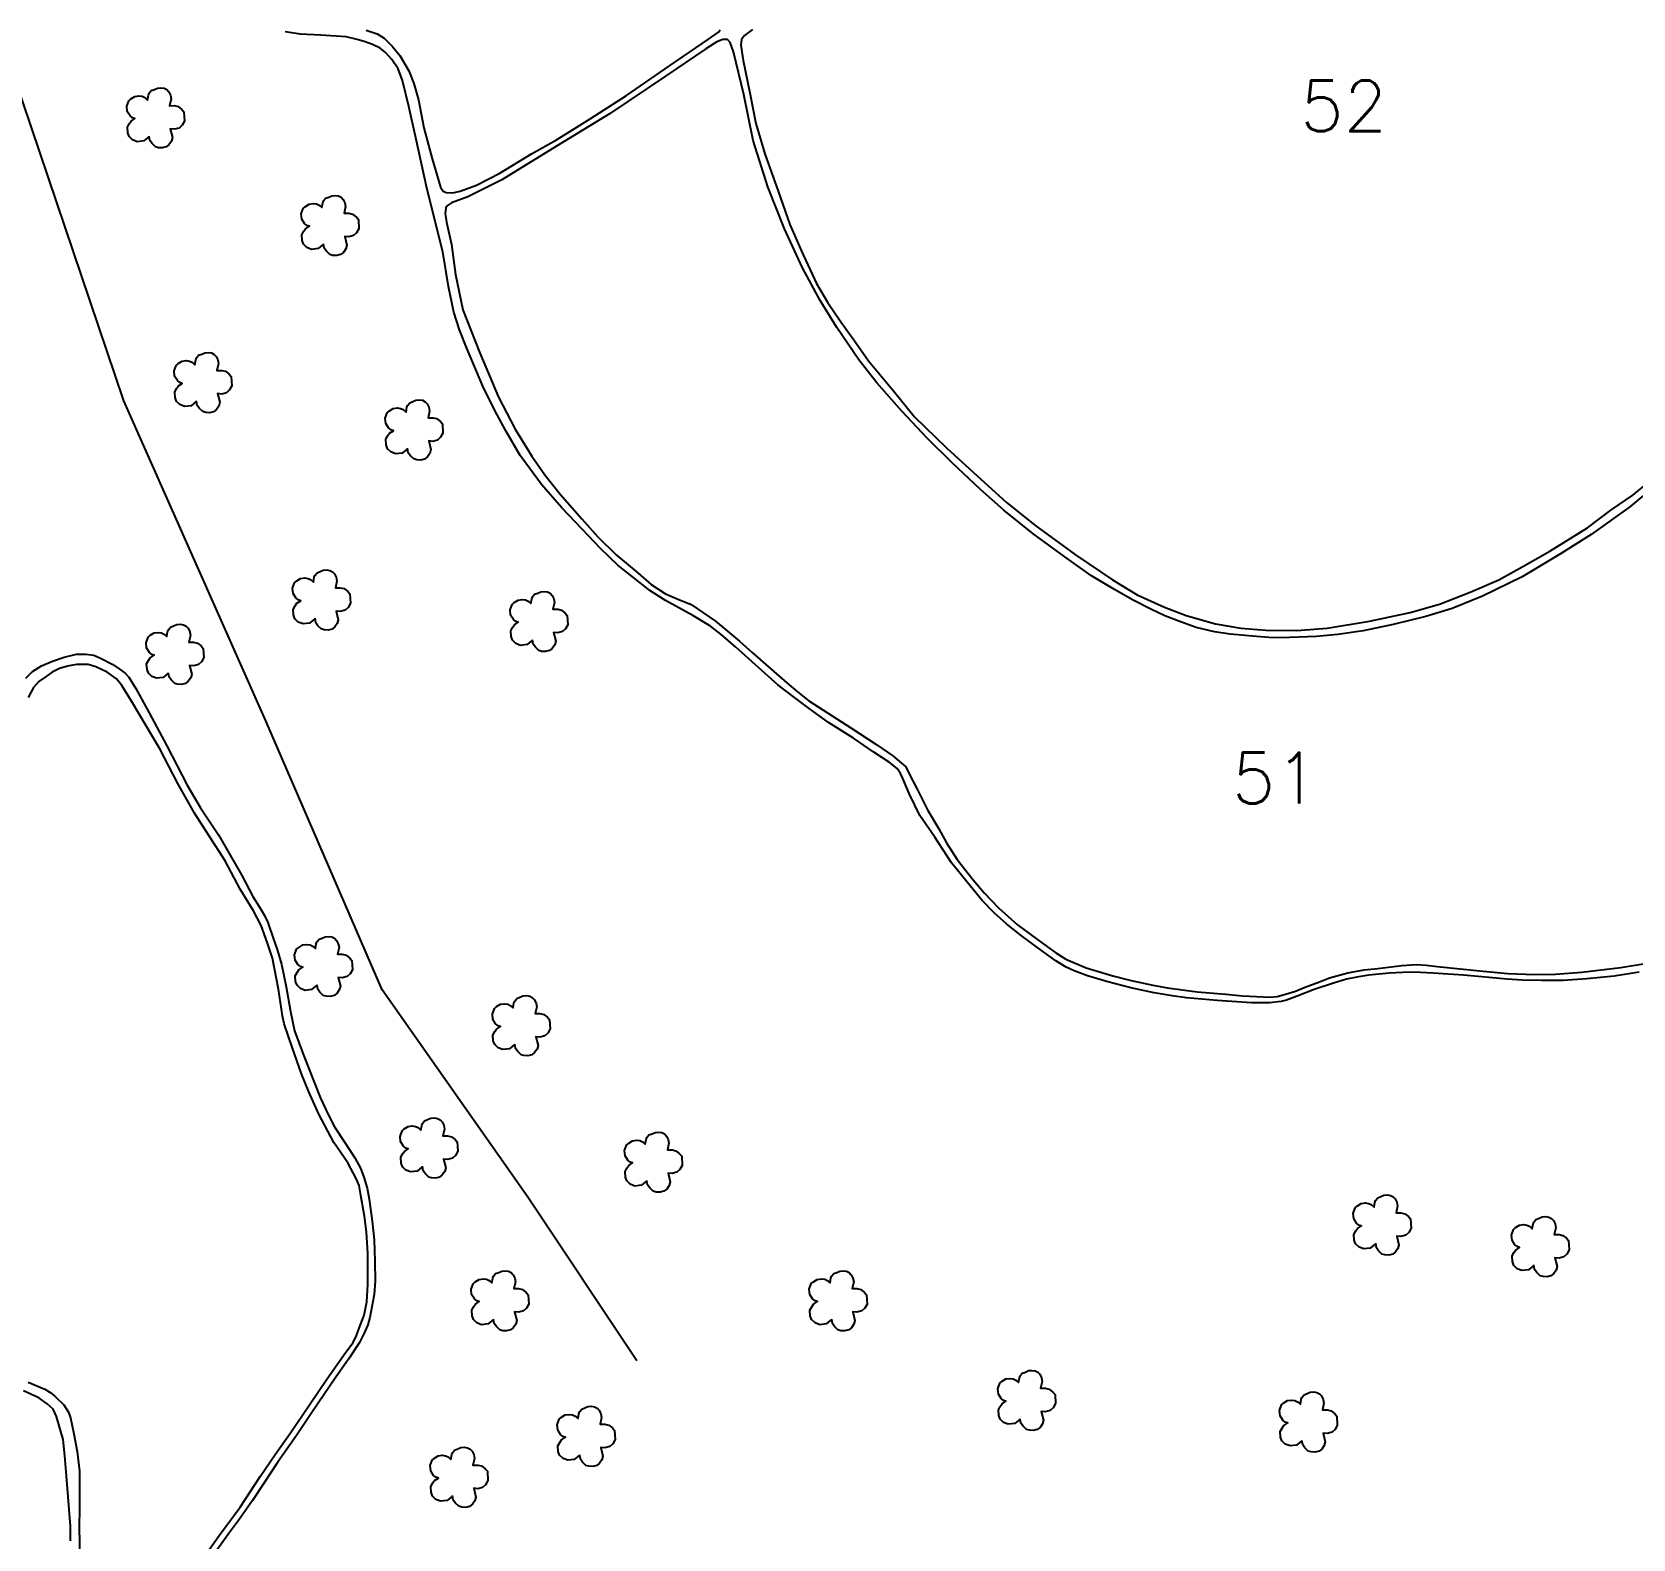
# Model space of a CAD drawing. Header units: inches. Extents: x 720421 to 723571, y 7810121 to 7814576.
# Drawn here: x 721906 to 722522, y 7811345 to 7811924 of the extents above; entities that cross this region are included whole.
import ezdxf

# ---------------------------------------------------------------- set-up
doc = ezdxf.new("R2010")
doc.units = ezdxf.units.IN
doc.header["$MEASUREMENT"] = 0
doc.linetypes.add('CONTINUO', pattern=[0])
for name, color, linetype in [('0114000610', 1, 'Continuous'), ('0114000610045', 5, 'Continuous'), ('0114000610050', 5, 'Continuous'), ('0114000610051', 5, 'Continuous'), ('0114000610052', 5, 'Continuous'), ('CORREGO', 5, 'Continuous'), ('MATO', 3, 'Continuous'), ('TEXTO_NUN_TAL', 7, 'Continuous')]:
    doc.layers.add(name, color=color, linetype=linetype)
doc.styles.add('Simplex', font='simplex.shx')

msp = doc.modelspace()

# ---------------------------------------------------------------- linework, layer by layer
at = {"layer": '0114000610'}
for points in [[(722524.27, 7811562.7), (722514.65, 7811561.1), (722504.13, 7811560.18), (722495.09, 7811559.49), (722486.66, 7811559.53), (722479.38, 7811559.63), (722473.46, 7811560.01), (722456.73, 7811561.51), (722445.04, 7811562.29), (722437.67, 7811562.7), (722433.36, 7811562.6), (722428.04, 7811562.33), (722420.24, 7811561.5), (722415.66, 7811560.79), (722411.63, 7811560.04), (722406.75, 7811558.5), (722399.27, 7811556.01), (722392.7, 7811553.48), (722388.6, 7811551.94), (722386.55, 7811551.36), (722382.08, 7811550.89), (722375.18, 7811550.96), (722361.91, 7811551.78), (722350.16, 7811552.84), (722344.69, 7811553.56), (722337.69, 7811554.72), (722328.68, 7811556.7), (722319.92, 7811559), (722312.03, 7811561.32), (722306.94, 7811563.16), (722303.8, 7811564.59), (722299.91, 7811567.01), (722292.97, 7811572.04), (722286.52, 7811576.79), (722281.01, 7811581.1), (722276.16, 7811585.47), (722271.59, 7811590.32), (722265.74, 7811597.33), (722259.72, 7811604.75), (722253.3, 7811614.68), (722247.52, 7811622.94), (722243.43, 7811631.49), (722241.05, 7811637.24), (722240.19, 7811639.11), (722238.87, 7811641.05), (722235.76, 7811643.45), (722229.94, 7811647.32), (722222.03, 7811652.68), (722212.44, 7811658.8), (722205.07, 7811664.12), (722199.35, 7811668.34), (722193.01, 7811673.25), (722184.4, 7811680.91), (722176.7, 7811687.83), (722171.05, 7811692.66), (722167, 7811695.79), (722160.28, 7811699.85), (722149.76, 7811705.68), (722143.73, 7811709.52), (722136.96, 7811714.86), (722131.6, 7811719.13), (722124.73, 7811725.73), (722117.71, 7811733.09), (722109.91, 7811741.27), (722102.08, 7811750.25), (722097.41, 7811756.6), (722093.9, 7811761.46), (722088.35, 7811770.93), (722084.09, 7811778.7), (722079.46, 7811788.12), (722073.19, 7811802.96), (722070.58, 7811809.85), (722068.3, 7811816.58), (722066.29, 7811826.48), (722064.17, 7811839.79), (722058.14, 7811863.79), (722053.77, 7811883.61), (722050.98, 7811895.76), (722048.64, 7811905.77), (722046.97, 7811910.19), (722044.49, 7811913.82), (722042.05, 7811916.47), (722040.01, 7811918.13), (722037.03, 7811919.62), (722034.25, 7811920.6), (722031.12, 7811921.52), (722026.88, 7811922.57), (722017.15, 7811923.19), (722009.3, 7811923.55), (722003.45, 7811924.37)], [(721903.69, 7811675.83), (721906.33, 7811678.42), (721909.72, 7811680.53), (721913.91, 7811682.37), (721918.43, 7811683.84), (721923.18, 7811685.04), (721926.77, 7811685.04), (721929.84, 7811684.64), (721932.47, 7811683.44), (721937.16, 7811681), (721939.67, 7811679.4), (721941.86, 7811677.69), (721943.3, 7811676.13), (721946.05, 7811671.82), (721951.13, 7811662.47), (721957.95, 7811649.7), (721961.9, 7811642.04), (721965.81, 7811634.61), (721970.85, 7811625.94), (721977.84, 7811615.56), (721982.26, 7811607.74), (721986.62, 7811600.19), (721991.09, 7811591.85), (721993.48, 7811588.02), (721995.4, 7811584.71), (721996.79, 7811581.84), (721998.83, 7811575.8), (722000.43, 7811571.41), (722002.11, 7811565.71), (722003.82, 7811557.08), (722005.54, 7811547.53), (722007.09, 7811540.16), (722010.45, 7811531.12), (722014.32, 7811520.96), (722017.03, 7811514.28), (722020.11, 7811507.66), (722022.42, 7811503.22), (722026.37, 7811497.2), (722030.25, 7811491.32), (722032.48, 7811487.29), (722033.76, 7811483.87), (722034.95, 7811479.6), (722035.79, 7811475.31), (722036.99, 7811466.9), (722037.67, 7811459.71), (722037.9, 7811451.52), (722038.02, 7811443.78), (722037.66, 7811438.64), (722036.78, 7811433.91), (722036.07, 7811429.88), (722035.23, 7811427.05), (722033.87, 7811423.78), (722032, 7811420.27), (722027.88, 7811413.79), (722022.93, 7811406.93), (722018.3, 7811400.13), (722013.67, 7811393.36), (722007.88, 7811384.49), (722000.49, 7811374.02), (721995.15, 7811365.89), (721990.91, 7811359.49), (721985.57, 7811351.76), (721982.05, 7811347.08), (721976.91, 7811339.9)], [(721920.85, 7811343.9), (721920.89, 7811349.58), (721920.01, 7811360.84), (721919.22, 7811370.52), (721918.7, 7811376.68), (721918.02, 7811382.93), (721915.52, 7811391.76), (721914.28, 7811394.55), (721911.93, 7811396.58), (721908.71, 7811398.93), (721902.78, 7811401.59)]]:
    msp.add_lwpolyline(points, dxfattribs=at)
at = {"layer": '0114000610045'}
for points in [[(721973.46, 7811339.46), (721978.12, 7811346.03), (721986.16, 7811356.92), (721993.82, 7811368.68), (721999.64, 7811377.12), (722005.53, 7811385.51), (722012.76, 7811396.3), (722019.52, 7811406.14), (722026.75, 7811416.5), (722029.56, 7811420.28), (722030.92, 7811422.86), (722031.98, 7811425.7), (722033.89, 7811430.79), (722034.87, 7811435.86), (722035.26, 7811442.59), (722035.22, 7811454.46), (722034.79, 7811462.79), (722033.93, 7811468.79), (722032.61, 7811476.84), (722031.93, 7811480.68), (722030.91, 7811483.06), (722027.59, 7811489.35), (722022.15, 7811497.18), (722016.36, 7811508.1), (722012.56, 7811516.67), (722009.71, 7811523.54), (722006.23, 7811533.44), (722003.14, 7811542.84), (722002.39, 7811545.92), (722000.95, 7811556.21), (721998.64, 7811568.07), (721996.72, 7811573.86), (721994.26, 7811580.7), (721991.29, 7811586.27), (721986.2, 7811594.67), (721980.41, 7811605.55), (721974.15, 7811615.25), (721968.63, 7811623.82), (721962.18, 7811635.32), (721955.21, 7811648.59), (721944.34, 7811666.93), (721940.66, 7811672.96), (721938.59, 7811675.54), (721934.98, 7811678.09), (721930.64, 7811680.12), (721927.67, 7811681.02), (721923.18, 7811681.06), (721919.7, 7811680.36), (721916.67, 7811679.46), (721913.81, 7811678.09), (721911.12, 7811676.18), (721908.65, 7811674.5), (721906.7, 7811672.15), (721904.59, 7811668.36)], [(721904.61, 7811404.97), (721910.98, 7811402.32), (721913.32, 7811400.88), (721915.18, 7811399.36), (721918.33, 7811396.29), (721920.13, 7811393.41), (721920.87, 7811391.23), (721922.15, 7811385.04), (721923.48, 7811378.33), (721924.37, 7811370.75), (721924.33, 7811365.02), (721924.37, 7811356.54), (721924.22, 7811349.09), (721924.45, 7811337.64)]]:
    msp.add_lwpolyline(points, dxfattribs=at)
at = {"layer": '0114000610050'}
msp.add_lwpolyline([(722034.67, 7811925.01), (722038.85, 7811923.72), (722041.59, 7811922), (722044.59, 7811918.93), (722047.59, 7811915.29), (722051.05, 7811909.39), (722052.91, 7811904.61), (722054.7, 7811898.23), (722056.82, 7811887.52), (722059.98, 7811875.63), (722063.17, 7811864.66), (722064.23, 7811863.18), (722065.41, 7811862.68), (722067.99, 7811862.46), (722070.83, 7811863.18), (722077.06, 7811865.41), (722086.05, 7811870), (722098.26, 7811877.49), (722107.82, 7811882.95), (722120.77, 7811891.01), (722134.79, 7811899.93), (722151.34, 7811911.35), (722166.35, 7811921.59), (722170.09, 7811924.33), (722170.78, 7811925.21)], dxfattribs=at)
at = {"layer": '0114000610051'}
msp.add_lwpolyline([(722529.83, 7811749.27), (722520.69, 7811741.74), (722505.77, 7811731.09), (722494.03, 7811723.62), (722479.21, 7811714.79), (722463.95, 7811707.29), (722452.33, 7811702.62), (722442.19, 7811699.49), (722429.69, 7811696.42), (722418.13, 7811694.02), (722408.35, 7811692.55), (722400.17, 7811691.81), (722389.72, 7811691.38), (722383.52, 7811691.34), (722380.3, 7811691.52), (722377.05, 7811691.8), (722366.94, 7811692.73), (722360.86, 7811693.59), (722353.85, 7811695.31), (722348.25, 7811697.28), (722341.8, 7811699.8), (722336.49, 7811702.4), (722329.42, 7811705.9), (722322.41, 7811709.9), (722313.56, 7811715.12), (722303.4, 7811722.44), (722291.03, 7811731.5), (722279.9, 7811740.47), (722270.91, 7811748.35), (722259.83, 7811758.82), (722250.37, 7811768.09), (722240.64, 7811778.56), (722231.1, 7811789.45), (722224.1, 7811798.24), (722215.66, 7811810.68), (722209.27, 7811821.12), (722202.44, 7811833.68), (722195.55, 7811848.63), (722189.15, 7811864.82), (722183.42, 7811882.66), (722179.91, 7811900.37), (722175.85, 7811916.72), (722174.62, 7811920.34), (722173.64, 7811921.45), (722171.8, 7811921.51), (722169.48, 7811920.58), (722165.22, 7811917.89), (722149.77, 7811907.36), (722128.24, 7811892.84), (722107.86, 7811880.46), (722086.77, 7811867.56), (722073.66, 7811861.01), (722067.48, 7811858.69), (722065.92, 7811857.57), (722065.23, 7811856.7), (722065.05, 7811854.52), (722065.55, 7811851.16), (722067.41, 7811842.56), (722069.03, 7811831.05), (722071.84, 7811817.46), (722078.26, 7811801.26), (722085.57, 7811783.84), (722091.96, 7811771.61), (722098.32, 7811761.14), (722103.3, 7811753.98), (722109.21, 7811746.58), (722117.6, 7811737.09), (722123.55, 7811730.24), (722130.79, 7811723.28), (722139.22, 7811716.13), (722144.26, 7811711.8), (722149.79, 7811708.21), (722154.26, 7811706.34), (722159.65, 7811704.09), (722168.97, 7811697.76), (722178.2, 7811690.01), (722183.04, 7811685.72), (722190.41, 7811679.21), (722196.47, 7811673.96), (722200.49, 7811670.5), (722204.9, 7811667.02), (722221.05, 7811656.64), (722231.09, 7811650.2), (722237.2, 7811645.97), (722242.18, 7811641.74), (722243.55, 7811638.77), (722246.56, 7811633.05), (722250.57, 7811625.19), (722254.88, 7811617.88), (722257.86, 7811612.47), (722262, 7811606.04), (722268.04, 7811598.26), (722272.26, 7811593.16), (722277.82, 7811587.42), (722285.09, 7811580.96), (722292.97, 7811575.11), (722299.83, 7811570.12), (722303.78, 7811567.72), (722311.53, 7811564.39), (722321.81, 7811561.34), (722328.83, 7811559.44), (722337.15, 7811557.73), (722342.87, 7811556.64), (722354.21, 7811555.1), (722365.29, 7811554.25), (722371.66, 7811553.64), (722377.01, 7811553.27), (722382.02, 7811553.04), (722384.96, 7811553.35), (722388.17, 7811554.24), (722392.13, 7811555.39), (722395.41, 7811556.86), (722401.25, 7811558.95), (722405.16, 7811560.5), (722412.23, 7811562.39), (722418.46, 7811563.59), (722423.75, 7811564.15), (722432.99, 7811565.27), (722438.59, 7811565.58), (722442.38, 7811565.42), (722446.57, 7811564.84), (722464.2, 7811563.1), (722473.77, 7811562.14), (722484.1, 7811561.79), (722492.11, 7811561.98), (722502.24, 7811562.75), (722517.17, 7811564.46), (722526.51, 7811566.05)], dxfattribs=at)
at = {"layer": '0114000610052'}
msp.add_lwpolyline([(722183.16, 7811925.28), (722180.09, 7811923.07), (722178.95, 7811921.53), (722178.68, 7811919.33), (722179.62, 7811913.38), (722182.16, 7811901), (722184.5, 7811889.21), (722187.91, 7811877.45), (722193.07, 7811863.19), (722197.55, 7811850.34), (722202.1, 7811840.02), (722207.86, 7811827.59), (722212.08, 7811820.48), (722217.23, 7811812.86), (722222.24, 7811805.98), (722227.81, 7811797.86), (722237.5, 7811786.36), (722245.54, 7811776.38), (722257.78, 7811764.42), (722269.69, 7811753.64), (722280.8, 7811743.47), (722291.78, 7811734.7), (722307.51, 7811723.19), (722321.69, 7811713.56), (722331.19, 7811707.81), (722341.69, 7811703.06), (722350.05, 7811699.85), (722361.31, 7811696.64), (722371.07, 7811695.03), (722380.63, 7811694.23), (722392.61, 7811694.17), (722404.31, 7811695.03), (722420.59, 7811697.66), (722436.24, 7811701.06), (722447.48, 7811704.21), (722459.27, 7811708.84), (722470.3, 7811713.65), (722479.53, 7811718.8), (722489.9, 7811724.59), (722504.37, 7811733.67), (722513.42, 7811740.39), (722521.82, 7811746.25), (722528.41, 7811751.64)], dxfattribs=at)
at = {"layer": 'CORREGO'}
msp.add_lwpolyline([(722138.75, 7811413.19), (722096.75, 7811476.14), (722040.76, 7811555.88), (721995.97, 7811659.4), (721941.38, 7811782.5), (721899.39, 7811907), (721888.19, 7812025.91), (721882.59, 7812153.21), (721893.83, 7812304.87), (721945.62, 7812439.16), (721986.21, 7812544.08), (722024.04, 7812604.56), (722043.64, 7812696.89), (722056.24, 7812773.83), (722085.63, 7812856.36)], dxfattribs=at)
at = {"layer": 'MATO', "linetype": 'CONTINUO'}
for points in [[(721951.09, 7811884.12, 0), (721949.09, 7811882.44, 0), (721946.55, 7811882.15, 0), (721944.74, 7811882.85, 0), (721943.45, 7811884.11, 0), (721942.92, 7811885.56, 0), (721942.78, 7811887.7, 0), (721943.47, 7811889.05, 0), (721944.2, 7811890.04, 0), (721945.66, 7811891.04, 0), (721944.73, 7811891.33, 0), (721943.81, 7811892.09, 0), (721942.73, 7811893.79, 0), (721942.54, 7811895.82, 0), (721943.32, 7811897.93, 0), (721944.14, 7811898.69, 0), (721945.63, 7811899.6, 0), (721947.2, 7811899.81, 0), (721948.45, 7811899.63, 0), (721949.44, 7811899.17, 0), (721950.53, 7811898.2, 0), (721950.85, 7811900.05, 0), (721951.13, 7811900.79, 0), (721951.94, 7811901.82, 0), (721953.15, 7811902.26, 0), (721954.33, 7811902.79, 0), (721955.65, 7811902.91, 0), (721956.91, 7811902.73, 0), (721957.93, 7811902.19, 0), (721958.68, 7811901.37, 0), (721959.34, 7811900.07, 0), (721959.6, 7811898.61, 0), (721959, 7811896.02, 0), (721960.82, 7811896.05, 0), (721962.32, 7811895.69, 0), (721963.74, 7811894.56, 0), (721964.52, 7811893.67, 0), (721964.74, 7811890.09, 0), (721963.86, 7811888.5, 0), (721962.7, 7811887.43, 0), (721960.87, 7811886.94, 0), (721959.26, 7811887.08, 0), (721960.12, 7811883.75, 0), (721959.73, 7811882.33, 0), (721958.76, 7811880.97, 0), (721957.7, 7811880.13, 0), (721956.19, 7811879.76, 0), (721954.7, 7811879.85, 0), (721953.58, 7811880.17, 0), (721952.29, 7811881.43, 0), (721951.42, 7811882.57, 0), (721951.15, 7811884.29, 0)], [(722018.19, 7811842.72, 0), (722016.19, 7811841.05, 0), (722013.65, 7811840.75, 0), (722011.84, 7811841.46, 0), (722010.55, 7811842.72, 0), (722010.02, 7811844.16, 0), (722009.88, 7811846.3, 0), (722010.57, 7811847.65, 0), (722011.3, 7811848.65, 0), (722012.77, 7811849.64, 0), (722011.83, 7811849.94, 0), (722010.92, 7811850.7, 0), (722009.84, 7811852.4, 0), (722009.64, 7811854.42, 0), (722010.42, 7811856.53, 0), (722011.24, 7811857.29, 0), (722012.73, 7811858.2, 0), (722014.3, 7811858.41, 0), (722015.55, 7811858.23, 0), (722016.54, 7811857.78, 0), (722017.63, 7811856.81, 0), (722017.96, 7811858.66, 0), (722018.23, 7811859.4, 0), (722019.04, 7811860.43, 0), (722020.25, 7811860.87, 0), (722021.43, 7811861.39, 0), (722022.76, 7811861.51, 0), (722024.01, 7811861.33, 0), (722025.03, 7811860.8, 0), (722025.79, 7811859.98, 0), (722026.45, 7811858.67, 0), (722026.71, 7811857.21, 0), (722026.1, 7811854.62, 0), (722027.92, 7811854.65, 0), (722029.42, 7811854.29, 0), (722030.84, 7811853.17, 0), (722031.63, 7811852.27, 0), (722031.84, 7811848.7, 0), (722030.96, 7811847.1, 0), (722029.8, 7811846.04, 0), (722027.97, 7811845.55, 0), (722026.37, 7811845.69, 0), (722027.22, 7811842.35, 0), (722026.83, 7811840.93, 0), (722025.87, 7811839.58, 0), (722024.81, 7811838.73, 0), (722023.3, 7811838.36, 0), (722021.8, 7811838.45, 0), (722020.68, 7811838.77, 0), (722019.4, 7811840.03, 0), (722018.52, 7811841.17, 0), (722018.25, 7811842.9, 0)], [(721969.31, 7811782.29, 0), (721967.31, 7811780.61, 0), (721964.77, 7811780.31, 0), (721962.96, 7811781.02, 0), (721961.68, 7811782.28, 0), (721961.15, 7811783.73, 0), (721961, 7811785.86, 0), (721961.69, 7811787.21, 0), (721962.43, 7811788.21, 0), (721963.89, 7811789.2, 0), (721962.96, 7811789.5, 0), (721962.04, 7811790.26, 0), (721960.96, 7811791.96, 0), (721960.76, 7811793.98, 0), (721961.54, 7811796.09, 0), (721962.36, 7811796.85, 0), (721963.86, 7811797.76, 0), (721965.42, 7811797.97, 0), (721966.68, 7811797.79, 0), (721967.67, 7811797.34, 0), (721968.75, 7811796.37, 0), (721969.08, 7811798.22, 0), (721969.36, 7811798.96, 0), (721970.17, 7811799.99, 0), (721971.37, 7811800.43, 0), (721972.55, 7811800.95, 0), (721973.88, 7811801.07, 0), (721975.13, 7811800.89, 0), (721976.15, 7811800.36, 0), (721976.91, 7811799.54, 0), (721977.57, 7811798.23, 0), (721977.83, 7811796.78, 0), (721977.23, 7811794.18, 0), (721979.04, 7811794.21, 0), (721980.55, 7811793.85, 0), (721981.96, 7811792.73, 0), (721982.75, 7811791.83, 0), (721982.96, 7811788.26, 0), (721982.09, 7811786.66, 0), (721980.92, 7811785.6, 0), (721979.09, 7811785.11, 0), (721977.49, 7811785.25, 0), (721978.35, 7811781.91, 0), (721977.95, 7811780.49, 0), (721976.99, 7811779.14, 0), (721975.93, 7811778.29, 0), (721974.42, 7811777.92, 0), (721972.92, 7811778.01, 0), (721971.8, 7811778.33, 0), (721970.52, 7811779.59, 0), (721969.64, 7811780.73, 0), (721969.38, 7811782.46, 0)], [(722050.5, 7811764.07, 0), (722048.5, 7811762.39, 0), (722045.96, 7811762.1, 0), (722044.15, 7811762.8, 0), (722042.86, 7811764.06, 0), (722042.33, 7811765.51, 0), (722042.19, 7811767.65, 0), (722042.88, 7811769, 0), (722043.61, 7811769.99, 0), (722045.07, 7811770.99, 0), (722044.14, 7811771.28, 0), (722043.23, 7811772.04, 0), (722042.15, 7811773.74, 0), (722041.95, 7811775.77, 0), (722042.73, 7811777.88, 0), (722043.55, 7811778.64, 0), (722045.04, 7811779.55, 0), (722046.61, 7811779.76, 0), (722047.86, 7811779.58, 0), (722048.85, 7811779.12, 0), (722049.94, 7811778.15, 0), (722050.26, 7811780, 0), (722050.54, 7811780.74, 0), (722051.35, 7811781.77, 0), (722052.56, 7811782.21, 0), (722053.74, 7811782.74, 0), (722055.06, 7811782.86, 0), (722056.32, 7811782.68, 0), (722057.34, 7811782.14, 0), (722058.09, 7811781.32, 0), (722058.76, 7811780.02, 0), (722059.02, 7811778.56, 0), (722058.41, 7811775.97, 0), (722060.23, 7811776, 0), (722061.73, 7811775.64, 0), (722063.15, 7811774.51, 0), (722063.94, 7811773.62, 0), (722064.15, 7811770.04, 0), (722063.27, 7811768.45, 0), (722062.11, 7811767.38, 0), (722060.28, 7811766.89, 0), (722058.67, 7811767.03, 0), (722059.53, 7811763.7, 0), (722059.14, 7811762.28, 0), (722058.17, 7811760.92, 0), (722057.11, 7811760.08, 0), (722055.61, 7811759.71, 0), (722054.11, 7811759.8, 0), (722052.99, 7811760.12, 0), (722051.7, 7811761.38, 0), (722050.83, 7811762.52, 0), (722050.56, 7811764.24, 0)], [(722014.88, 7811698.66, 0), (722012.88, 7811696.99, 0), (722010.34, 7811696.69, 0), (722008.52, 7811697.4, 0), (722007.24, 7811698.66, 0), (722006.71, 7811700.11, 0), (722006.57, 7811702.24, 0), (722007.26, 7811703.59, 0), (722007.99, 7811704.59, 0), (722009.45, 7811705.58, 0), (722008.52, 7811705.88, 0), (722007.6, 7811706.64, 0), (722006.52, 7811708.34, 0), (722006.33, 7811710.36, 0), (722007.11, 7811712.47, 0), (722007.93, 7811713.23, 0), (722009.42, 7811714.14, 0), (722010.99, 7811714.35, 0), (722012.24, 7811714.17, 0), (722013.23, 7811713.72, 0), (722014.32, 7811712.75, 0), (722014.64, 7811714.6, 0), (722014.92, 7811715.34, 0), (722015.73, 7811716.37, 0), (722016.94, 7811716.81, 0), (722018.12, 7811717.33, 0), (722019.44, 7811717.45, 0), (722020.7, 7811717.27, 0), (722021.72, 7811716.74, 0), (722022.47, 7811715.92, 0), (722023.13, 7811714.61, 0), (722023.39, 7811713.16, 0), (722022.79, 7811710.56, 0), (722024.61, 7811710.59, 0), (722026.11, 7811710.23, 0), (722027.53, 7811709.11, 0), (722028.31, 7811708.21, 0), (722028.53, 7811704.64, 0), (722027.65, 7811703.04, 0), (722026.49, 7811701.98, 0), (722024.66, 7811701.49, 0), (722023.05, 7811701.63, 0), (722023.91, 7811698.29, 0), (722023.52, 7811696.87, 0), (722022.55, 7811695.52, 0), (722021.49, 7811694.67, 0), (722019.98, 7811694.3, 0), (722018.49, 7811694.39, 0), (722017.37, 7811694.71, 0), (722016.08, 7811695.97, 0), (722015.21, 7811697.11, 0), (722014.94, 7811698.84, 0)], [(722098.55, 7811690.39, 0), (722096.55, 7811688.71, 0), (722094.01, 7811688.41, 0), (722092.2, 7811689.12, 0), (722090.91, 7811690.38, 0), (722090.38, 7811691.83, 0), (722090.24, 7811693.96, 0), (722090.93, 7811695.31, 0), (722091.66, 7811696.31, 0), (722093.12, 7811697.3, 0), (722092.19, 7811697.6, 0), (722091.28, 7811698.36, 0), (722090.19, 7811700.06, 0), (722090, 7811702.08, 0), (722090.78, 7811704.19, 0), (722091.6, 7811704.95, 0), (722093.09, 7811705.86, 0), (722094.66, 7811706.07, 0), (722095.91, 7811705.89, 0), (722096.9, 7811705.44, 0), (722097.99, 7811704.47, 0), (722098.31, 7811706.32, 0), (722098.59, 7811707.06, 0), (722099.4, 7811708.09, 0), (722100.61, 7811708.53, 0), (722101.79, 7811709.05, 0), (722103.11, 7811709.17, 0), (722104.37, 7811708.99, 0), (722105.39, 7811708.46, 0), (722106.14, 7811707.64, 0), (722106.81, 7811706.33, 0), (722107.06, 7811704.88, 0), (722106.46, 7811702.28, 0), (722108.28, 7811702.31, 0), (722109.78, 7811701.95, 0), (722111.2, 7811700.83, 0), (722111.98, 7811699.93, 0), (722112.2, 7811696.36, 0), (722111.32, 7811694.76, 0), (722110.16, 7811693.7, 0), (722108.33, 7811693.21, 0), (722106.72, 7811693.35, 0), (722107.58, 7811690.01, 0), (722107.19, 7811688.59, 0), (722106.22, 7811687.24, 0), (722105.16, 7811686.39, 0), (722103.65, 7811686.02, 0), (722102.16, 7811686.11, 0), (722101.04, 7811686.43, 0), (722099.75, 7811687.69, 0), (722098.88, 7811688.83, 0), (722098.61, 7811690.56, 0)], [(721958.49, 7811677.72, 0), (721956.49, 7811676.05, 0), (721953.95, 7811675.75, 0), (721952.14, 7811676.46, 0), (721950.86, 7811677.72, 0), (721950.32, 7811679.16, 0), (721950.18, 7811681.3, 0), (721950.87, 7811682.65, 0), (721951.6, 7811683.65, 0), (721953.07, 7811684.64, 0), (721952.14, 7811684.94, 0), (721951.22, 7811685.7, 0), (721950.14, 7811687.4, 0), (721949.94, 7811689.42, 0), (721950.72, 7811691.53, 0), (721951.54, 7811692.29, 0), (721953.03, 7811693.2, 0), (721954.6, 7811693.41, 0), (721955.86, 7811693.23, 0), (721956.85, 7811692.78, 0), (721957.93, 7811691.81, 0), (721958.26, 7811693.66, 0), (721958.53, 7811694.4, 0), (721959.35, 7811695.42, 0), (721960.55, 7811695.87, 0), (721961.73, 7811696.39, 0), (721963.06, 7811696.51, 0), (721964.31, 7811696.33, 0), (721965.33, 7811695.8, 0), (721966.09, 7811694.98, 0), (721966.75, 7811693.67, 0), (721967.01, 7811692.21, 0), (721966.41, 7811689.62, 0), (721968.22, 7811689.65, 0), (721969.73, 7811689.29, 0), (721971.14, 7811688.17, 0), (721971.93, 7811687.27, 0), (721972.14, 7811683.7, 0), (721971.27, 7811682.1, 0), (721970.1, 7811681.04, 0), (721968.27, 7811680.55, 0), (721966.67, 7811680.69, 0), (721967.52, 7811677.35, 0), (721967.13, 7811675.93, 0), (721966.17, 7811674.58, 0), (721965.11, 7811673.73, 0), (721963.6, 7811673.36, 0), (721962.1, 7811673.45, 0), (721960.98, 7811673.77, 0), (721959.7, 7811675.03, 0), (721958.82, 7811676.17, 0), (721958.56, 7811677.9, 0)], [(722015.65, 7811557.67, 0), (722013.65, 7811556, 0), (722011.11, 7811555.7, 0), (722009.3, 7811556.41, 0), (722008.02, 7811557.67, 0), (722007.49, 7811559.12, 0), (722007.34, 7811561.25, 0), (722008.04, 7811562.6, 0), (722008.77, 7811563.6, 0), (722010.23, 7811564.59, 0), (722009.3, 7811564.89, 0), (722008.38, 7811565.65, 0), (722007.3, 7811567.35, 0), (722007.1, 7811569.37, 0), (722007.88, 7811571.48, 0), (722008.7, 7811572.24, 0), (722010.2, 7811573.15, 0), (722011.76, 7811573.36, 0), (722013.02, 7811573.18, 0), (722014.01, 7811572.73, 0), (722015.09, 7811571.76, 0), (722015.42, 7811573.61, 0), (722015.7, 7811574.35, 0), (722016.51, 7811575.38, 0), (722017.71, 7811575.82, 0), (722018.89, 7811576.34, 0), (722020.22, 7811576.46, 0), (722021.47, 7811576.28, 0), (722022.49, 7811575.75, 0), (722023.25, 7811574.93, 0), (722023.91, 7811573.62, 0), (722024.17, 7811572.17, 0), (722023.57, 7811569.57, 0), (722025.38, 7811569.6, 0), (722026.89, 7811569.24, 0), (722028.3, 7811568.12, 0), (722029.09, 7811567.22, 0), (722029.3, 7811563.65, 0), (722028.43, 7811562.05, 0), (722027.26, 7811560.99, 0), (722025.43, 7811560.5, 0), (722023.83, 7811560.64, 0), (722024.69, 7811557.3, 0), (722024.29, 7811555.88, 0), (722023.33, 7811554.53, 0), (722022.27, 7811553.68, 0), (722020.76, 7811553.31, 0), (722019.27, 7811553.4, 0), (722018.14, 7811553.72, 0), (722016.86, 7811554.98, 0), (722015.98, 7811556.12, 0), (722015.72, 7811557.85, 0)], [(722091.7, 7811534.88, 0), (722089.7, 7811533.2, 0), (722087.15, 7811532.91, 0), (722085.34, 7811533.61, 0), (722084.06, 7811534.87, 0), (722083.53, 7811536.32, 0), (722083.38, 7811538.46, 0), (722084.08, 7811539.81, 0), (722084.81, 7811540.8, 0), (722086.27, 7811541.8, 0), (722085.34, 7811542.09, 0), (722084.42, 7811542.85, 0), (722083.34, 7811544.55, 0), (722083.15, 7811546.58, 0), (722083.92, 7811548.69, 0), (722084.74, 7811549.45, 0), (722086.24, 7811550.36, 0), (722087.8, 7811550.57, 0), (722089.06, 7811550.39, 0), (722090.05, 7811549.93, 0), (722091.13, 7811548.96, 0), (722091.46, 7811550.81, 0), (722091.74, 7811551.55, 0), (722092.55, 7811552.58, 0), (722093.76, 7811553.02, 0), (722094.93, 7811553.55, 0), (722096.26, 7811553.67, 0), (722097.51, 7811553.49, 0), (722098.53, 7811552.95, 0), (722099.29, 7811552.13, 0), (722099.95, 7811550.83, 0), (722100.21, 7811549.37, 0), (722099.61, 7811546.78, 0), (722101.43, 7811546.81, 0), (722102.93, 7811546.44, 0), (722104.34, 7811545.32, 0), (722105.13, 7811544.42, 0), (722105.34, 7811540.85, 0), (722104.47, 7811539.26, 0), (722103.3, 7811538.19, 0), (722101.47, 7811537.7, 0), (722099.87, 7811537.84, 0), (722100.73, 7811534.51, 0), (722100.33, 7811533.09, 0), (722099.37, 7811531.73, 0), (722098.31, 7811530.89, 0), (722096.8, 7811530.52, 0), (722095.31, 7811530.61, 0), (722094.18, 7811530.92, 0), (722092.9, 7811532.19, 0), (722092.02, 7811533.32, 0), (722091.76, 7811535.05, 0)], [(722056.2, 7811487.84, 0), (722054.2, 7811486.16, 0), (722051.66, 7811485.86, 0), (722049.85, 7811486.57, 0), (722048.57, 7811487.83, 0), (722048.03, 7811489.28, 0), (722047.89, 7811491.41, 0), (722048.58, 7811492.76, 0), (722049.31, 7811493.76, 0), (722050.78, 7811494.75, 0), (722049.85, 7811495.05, 0), (722048.93, 7811495.81, 0), (722047.85, 7811497.51, 0), (722047.65, 7811499.54, 0), (722048.43, 7811501.65, 0), (722049.25, 7811502.4, 0), (722050.74, 7811503.31, 0), (722052.31, 7811503.52, 0), (722053.57, 7811503.35, 0), (722054.56, 7811502.89, 0), (722055.64, 7811501.92, 0), (722055.97, 7811503.77, 0), (722056.24, 7811504.51, 0), (722057.06, 7811505.54, 0), (722058.26, 7811505.98, 0), (722059.44, 7811506.5, 0), (722060.77, 7811506.62, 0), (722062.02, 7811506.45, 0), (722063.04, 7811505.91, 0), (722063.8, 7811505.09, 0), (722064.46, 7811503.78, 0), (722064.72, 7811502.33, 0), (722064.12, 7811499.73, 0), (722065.93, 7811499.76, 0), (722067.44, 7811499.4, 0), (722068.85, 7811498.28, 0), (722069.64, 7811497.38, 0), (722069.85, 7811493.81, 0), (722068.98, 7811492.21, 0), (722067.81, 7811491.15, 0), (722065.98, 7811490.66, 0), (722064.38, 7811490.8, 0), (722065.23, 7811487.47, 0), (722064.84, 7811486.04, 0), (722063.88, 7811484.69, 0), (722062.82, 7811483.84, 0), (722061.31, 7811483.47, 0), (722059.81, 7811483.56, 0), (722058.69, 7811483.88, 0), (722057.41, 7811485.14, 0), (722056.53, 7811486.28, 0), (722056.27, 7811488.01, 0)], [(722142.55, 7811482.39, 0), (722140.55, 7811480.72, 0), (722138, 7811480.42, 0), (722136.19, 7811481.13, 0), (722134.91, 7811482.39, 0), (722134.38, 7811483.83, 0), (722134.23, 7811485.97, 0), (722134.93, 7811487.32, 0), (722135.66, 7811488.32, 0), (722137.12, 7811489.31, 0), (722136.19, 7811489.61, 0), (722135.27, 7811490.37, 0), (722134.19, 7811492.07, 0), (722134, 7811494.09, 0), (722134.77, 7811496.2, 0), (722135.59, 7811496.96, 0), (722137.09, 7811497.87, 0), (722138.65, 7811498.08, 0), (722139.91, 7811497.9, 0), (722140.9, 7811497.45, 0), (722141.98, 7811496.48, 0), (722142.31, 7811498.33, 0), (722142.59, 7811499.07, 0), (722143.4, 7811500.09, 0), (722144.61, 7811500.54, 0), (722145.78, 7811501.06, 0), (722147.11, 7811501.18, 0), (722148.36, 7811501, 0), (722149.38, 7811500.47, 0), (722150.14, 7811499.65, 0), (722150.8, 7811498.34, 0), (722151.06, 7811496.88, 0), (722150.46, 7811494.29, 0), (722152.28, 7811494.32, 0), (722153.78, 7811493.96, 0), (722155.19, 7811492.84, 0), (722155.98, 7811491.94, 0), (722156.19, 7811488.37, 0), (722155.32, 7811486.77, 0), (722154.15, 7811485.71, 0), (722152.32, 7811485.22, 0), (722150.72, 7811485.36, 0), (722151.58, 7811482.02, 0), (722151.18, 7811480.6, 0), (722150.22, 7811479.25, 0), (722149.16, 7811478.4, 0), (722147.65, 7811478.03, 0), (722146.16, 7811478.12, 0), (722145.03, 7811478.44, 0), (722143.75, 7811479.7, 0), (722142.87, 7811480.84, 0), (722142.61, 7811482.57, 0)], [(722422.85, 7811458.22, 0), (722420.85, 7811456.54, 0), (722418.31, 7811456.24, 0), (722416.5, 7811456.95, 0), (722415.21, 7811458.21, 0), (722414.68, 7811459.66, 0), (722414.54, 7811461.79, 0), (722415.23, 7811463.14, 0), (722415.96, 7811464.14, 0), (722417.42, 7811465.13, 0), (722416.49, 7811465.43, 0), (722415.57, 7811466.19, 0), (722414.49, 7811467.89, 0), (722414.3, 7811469.91, 0), (722415.08, 7811472.02, 0), (722415.9, 7811472.78, 0), (722417.39, 7811473.69, 0), (722418.96, 7811473.9, 0), (722420.21, 7811473.72, 0), (722421.2, 7811473.27, 0), (722422.29, 7811472.3, 0), (722422.61, 7811474.15, 0), (722422.89, 7811474.89, 0), (722423.7, 7811475.92, 0), (722424.91, 7811476.36, 0), (722426.09, 7811476.88, 0), (722427.41, 7811477, 0), (722428.67, 7811476.82, 0), (722429.69, 7811476.29, 0), (722430.44, 7811475.47, 0), (722431.1, 7811474.16, 0), (722431.36, 7811472.71, 0), (722430.76, 7811470.11, 0), (722432.58, 7811470.14, 0), (722434.08, 7811469.78, 0), (722435.5, 7811468.66, 0), (722436.28, 7811467.76, 0), (722436.5, 7811464.19, 0), (722435.62, 7811462.59, 0), (722434.46, 7811461.53, 0), (722432.63, 7811461.04, 0), (722431.02, 7811461.18, 0), (722431.88, 7811457.84, 0), (722431.49, 7811456.42, 0), (722430.52, 7811455.07, 0), (722429.46, 7811454.22, 0), (722427.95, 7811453.85, 0), (722426.46, 7811453.94, 0), (722425.34, 7811454.26, 0), (722424.05, 7811455.52, 0), (722423.18, 7811456.66, 0), (722422.91, 7811458.39, 0)], [(722483.7, 7811449.88, 0), (722481.7, 7811448.21, 0), (722479.16, 7811447.91, 0), (722477.35, 7811448.62, 0), (722476.06, 7811449.88, 0), (722475.53, 7811451.33, 0), (722475.39, 7811453.46, 0), (722476.08, 7811454.81, 0), (722476.81, 7811455.81, 0), (722478.28, 7811456.8, 0), (722477.34, 7811457.1, 0), (722476.43, 7811457.86, 0), (722475.35, 7811459.56, 0), (722475.15, 7811461.58, 0), (722475.93, 7811463.69, 0), (722476.75, 7811464.45, 0), (722478.24, 7811465.36, 0), (722479.81, 7811465.57, 0), (722481.06, 7811465.39, 0), (722482.05, 7811464.94, 0), (722483.14, 7811463.97, 0), (722483.47, 7811465.82, 0), (722483.74, 7811466.56, 0), (722484.55, 7811467.59, 0), (722485.76, 7811468.03, 0), (722486.94, 7811468.55, 0), (722488.27, 7811468.67, 0), (722489.52, 7811468.49, 0), (722490.54, 7811467.96, 0), (722491.3, 7811467.14, 0), (722491.96, 7811465.83, 0), (722492.22, 7811464.37, 0), (722491.61, 7811461.78, 0), (722493.43, 7811461.81, 0), (722494.93, 7811461.45, 0), (722496.35, 7811460.33, 0), (722497.14, 7811459.43, 0), (722497.35, 7811455.86, 0), (722496.47, 7811454.26, 0), (722495.31, 7811453.2, 0), (722493.48, 7811452.71, 0), (722491.88, 7811452.85, 0), (722492.73, 7811449.51, 0), (722492.34, 7811448.09, 0), (722491.38, 7811446.74, 0), (722490.32, 7811445.89, 0), (722488.81, 7811445.52, 0), (722487.31, 7811445.61, 0), (722486.19, 7811445.93, 0), (722484.91, 7811447.19, 0), (722484.03, 7811448.33, 0), (722483.76, 7811450.06, 0)], [(722083.54, 7811429.05, 0), (722081.54, 7811427.37, 0), (722079, 7811427.08, 0), (722077.19, 7811427.79, 0), (722075.9, 7811429.05, 0), (722075.37, 7811430.49, 0), (722075.23, 7811432.63, 0), (722075.92, 7811433.98, 0), (722076.65, 7811434.98, 0), (722078.12, 7811435.97, 0), (722077.18, 7811436.27, 0), (722076.27, 7811437.02, 0), (722075.19, 7811438.73, 0), (722074.99, 7811440.75, 0), (722075.77, 7811442.86, 0), (722076.59, 7811443.62, 0), (722078.08, 7811444.53, 0), (722079.65, 7811444.74, 0), (722080.9, 7811444.56, 0), (722081.89, 7811444.1, 0), (722082.98, 7811443.13, 0), (722083.31, 7811444.99, 0), (722083.58, 7811445.73, 0), (722084.39, 7811446.75, 0), (722085.6, 7811447.2, 0), (722086.78, 7811447.72, 0), (722088.11, 7811447.84, 0), (722089.36, 7811447.66, 0), (722090.38, 7811447.12, 0), (722091.14, 7811446.31, 0), (722091.8, 7811445, 0), (722092.06, 7811443.54, 0), (722091.45, 7811440.95, 0), (722093.27, 7811440.98, 0), (722094.77, 7811440.62, 0), (722096.19, 7811439.5, 0), (722096.98, 7811438.6, 0), (722097.19, 7811435.03, 0), (722096.31, 7811433.43, 0), (722095.15, 7811432.36, 0), (722093.32, 7811431.88, 0), (722091.72, 7811432.02, 0), (722092.57, 7811428.68, 0), (722092.18, 7811427.26, 0), (722091.22, 7811425.9, 0), (722090.16, 7811425.06, 0), (722088.65, 7811424.69, 0), (722087.15, 7811424.78, 0), (722086.03, 7811425.1, 0), (722084.75, 7811426.36, 0), (722083.87, 7811427.5, 0), (722083.6, 7811429.23, 0)], [(722213.61, 7811429.06, 0), (722211.61, 7811427.38, 0), (722209.07, 7811427.08, 0), (722207.26, 7811427.79, 0), (722205.97, 7811429.05, 0), (722205.44, 7811430.5, 0), (722205.3, 7811432.63, 0), (722205.99, 7811433.98, 0), (722206.72, 7811434.98, 0), (722208.19, 7811435.97, 0), (722207.26, 7811436.27, 0), (722206.34, 7811437.03, 0), (722205.26, 7811438.73, 0), (722205.06, 7811440.76, 0), (722205.84, 7811442.87, 0), (722206.66, 7811443.62, 0), (722208.15, 7811444.53, 0), (722209.72, 7811444.74, 0), (722210.98, 7811444.57, 0), (722211.97, 7811444.11, 0), (722213.05, 7811443.14, 0), (722213.38, 7811444.99, 0), (722213.65, 7811445.73, 0), (722214.47, 7811446.76, 0), (722215.67, 7811447.2, 0), (722216.85, 7811447.72, 0), (722218.18, 7811447.84, 0), (722219.43, 7811447.67, 0), (722220.45, 7811447.13, 0), (722221.21, 7811446.31, 0), (722221.87, 7811445, 0), (722222.13, 7811443.55, 0), (722221.53, 7811440.95, 0), (722223.34, 7811440.98, 0), (722224.85, 7811440.62, 0), (722226.26, 7811439.5, 0), (722227.05, 7811438.6, 0), (722227.26, 7811435.03, 0), (722226.39, 7811433.43, 0), (722225.22, 7811432.37, 0), (722223.39, 7811431.88, 0), (722221.79, 7811432.02, 0), (722222.64, 7811428.69, 0), (722222.25, 7811427.27, 0), (722221.29, 7811425.91, 0), (722220.23, 7811425.06, 0), (722218.72, 7811424.69, 0), (722217.22, 7811424.78, 0), (722216.1, 7811425.1, 0), (722214.82, 7811426.36, 0), (722213.94, 7811427.5, 0), (722213.68, 7811429.23, 0)], [(722286.14, 7811390.73, 0), (722284.14, 7811389.06, 0), (722281.6, 7811388.76, 0), (722279.78, 7811389.47, 0), (722278.5, 7811390.73, 0), (722277.97, 7811392.17, 0), (722277.82, 7811394.31, 0), (722278.52, 7811395.66, 0), (722279.25, 7811396.66, 0), (722280.71, 7811397.65, 0), (722279.78, 7811397.95, 0), (722278.86, 7811398.71, 0), (722277.78, 7811400.41, 0), (722277.59, 7811402.43, 0), (722278.37, 7811404.54, 0), (722279.19, 7811405.3, 0), (722280.68, 7811406.21, 0), (722282.25, 7811406.42, 0), (722283.5, 7811406.24, 0), (722284.49, 7811405.79, 0), (722285.58, 7811404.82, 0), (722285.9, 7811406.67, 0), (722286.18, 7811407.41, 0), (722286.99, 7811408.43, 0), (722288.2, 7811408.88, 0), (722289.38, 7811409.4, 0), (722290.7, 7811409.52, 0), (722291.95, 7811409.34, 0), (722292.97, 7811408.81, 0), (722293.73, 7811407.99, 0), (722294.39, 7811406.68, 0), (722294.65, 7811405.22, 0), (722294.05, 7811402.63, 0), (722295.87, 7811402.66, 0), (722297.37, 7811402.3, 0), (722298.79, 7811401.18, 0), (722299.57, 7811400.28, 0), (722299.78, 7811396.71, 0), (722298.91, 7811395.11, 0), (722297.75, 7811394.05, 0), (722295.92, 7811393.56, 0), (722294.31, 7811393.7, 0), (722295.17, 7811390.36, 0), (722294.78, 7811388.94, 0), (722293.81, 7811387.59, 0), (722292.75, 7811386.74, 0), (722291.24, 7811386.37, 0), (722289.75, 7811386.46, 0), (722288.63, 7811386.78, 0), (722287.34, 7811388.04, 0), (722286.47, 7811389.18, 0), (722286.2, 7811390.91, 0)], [(722394.51, 7811382.4, 0), (722392.51, 7811380.72, 0), (722389.96, 7811380.43, 0), (722388.15, 7811381.13, 0), (722386.87, 7811382.4, 0), (722386.34, 7811383.84, 0), (722386.19, 7811385.98, 0), (722386.89, 7811387.33, 0), (722387.62, 7811388.33, 0), (722389.08, 7811389.32, 0), (722388.15, 7811389.62, 0), (722387.23, 7811390.37, 0), (722386.15, 7811392.08, 0), (722385.96, 7811394.1, 0), (722386.74, 7811396.21, 0), (722387.55, 7811396.97, 0), (722389.05, 7811397.88, 0), (722390.61, 7811398.09, 0), (722391.87, 7811397.91, 0), (722392.86, 7811397.45, 0), (722393.94, 7811396.48, 0), (722394.27, 7811398.34, 0), (722394.55, 7811399.08, 0), (722395.36, 7811400.1, 0), (722396.57, 7811400.55, 0), (722397.74, 7811401.07, 0), (722399.07, 7811401.19, 0), (722400.32, 7811401.01, 0), (722401.34, 7811400.47, 0), (722402.1, 7811399.66, 0), (722402.76, 7811398.35, 0), (722403.02, 7811396.89, 0), (722402.42, 7811394.3, 0), (722404.24, 7811394.33, 0), (722405.74, 7811393.97, 0), (722407.15, 7811392.85, 0), (722407.94, 7811391.95, 0), (722408.15, 7811388.38, 0), (722407.28, 7811386.78, 0), (722406.12, 7811385.71, 0), (722404.28, 7811385.23, 0), (722402.68, 7811385.37, 0), (722403.54, 7811382.03, 0), (722403.14, 7811380.61, 0), (722402.18, 7811379.25, 0), (722401.12, 7811378.41, 0), (722399.61, 7811378.04, 0), (722398.12, 7811378.13, 0), (722396.99, 7811378.45, 0), (722395.71, 7811379.71, 0), (722394.84, 7811380.85, 0), (722394.57, 7811382.57, 0)], [(722116.68, 7811376.89, 0), (722114.68, 7811375.21, 0), (722112.14, 7811374.92, 0), (722110.33, 7811375.63, 0), (722109.04, 7811376.89, 0), (722108.51, 7811378.33, 0), (722108.37, 7811380.47, 0), (722109.06, 7811381.82, 0), (722109.79, 7811382.82, 0), (722111.25, 7811383.81, 0), (722110.32, 7811384.11, 0), (722109.4, 7811384.87, 0), (722108.32, 7811386.57, 0), (722108.13, 7811388.59, 0), (722108.91, 7811390.7, 0), (722109.73, 7811391.46, 0), (722111.22, 7811392.37, 0), (722112.79, 7811392.58, 0), (722114.04, 7811392.4, 0), (722115.03, 7811391.94, 0), (722116.12, 7811390.98, 0), (722116.44, 7811392.83, 0), (722116.72, 7811393.57, 0), (722117.53, 7811394.59, 0), (722118.74, 7811395.04, 0), (722119.92, 7811395.56, 0), (722121.24, 7811395.68, 0), (722122.5, 7811395.5, 0), (722123.52, 7811394.96, 0), (722124.27, 7811394.15, 0), (722124.93, 7811392.84, 0), (722125.19, 7811391.38, 0), (722124.59, 7811388.79, 0), (722126.41, 7811388.82, 0), (722127.91, 7811388.46, 0), (722129.33, 7811387.34, 0), (722130.11, 7811386.44, 0), (722130.33, 7811382.87, 0), (722129.45, 7811381.27, 0), (722128.29, 7811380.2, 0), (722126.46, 7811379.72, 0), (722124.85, 7811379.86, 0), (722125.71, 7811376.52, 0), (722125.32, 7811375.1, 0), (722124.35, 7811373.75, 0), (722123.29, 7811372.9, 0), (722121.78, 7811372.53, 0), (722120.29, 7811372.62, 0), (722119.17, 7811372.94, 0), (722117.88, 7811374.2, 0), (722117.01, 7811375.34, 0), (722116.74, 7811377.07, 0)], [(722067.8, 7811361.16, 0), (722065.8, 7811359.48, 0), (722063.26, 7811359.19, 0), (722061.45, 7811359.89, 0), (722060.16, 7811361.16, 0), (722059.63, 7811362.6, 0), (722059.49, 7811364.74, 0), (722060.18, 7811366.09, 0), (722060.91, 7811367.09, 0), (722062.38, 7811368.08, 0), (722061.44, 7811368.38, 0), (722060.53, 7811369.13, 0), (722059.45, 7811370.84, 0), (722059.25, 7811372.86, 0), (722060.03, 7811374.97, 0), (722060.85, 7811375.73, 0), (722062.34, 7811376.64, 0), (722063.91, 7811376.85, 0), (722065.16, 7811376.67, 0), (722066.15, 7811376.21, 0), (722067.24, 7811375.24, 0), (722067.57, 7811377.1, 0), (722067.84, 7811377.84, 0), (722068.65, 7811378.86, 0), (722069.86, 7811379.31, 0), (722071.04, 7811379.83, 0), (722072.37, 7811379.95, 0), (722073.62, 7811379.77, 0), (722074.64, 7811379.23, 0), (722075.39, 7811378.42, 0), (722076.06, 7811377.11, 0), (722076.32, 7811375.65, 0), (722075.71, 7811373.06, 0), (722077.53, 7811373.09, 0), (722079.03, 7811372.73, 0), (722080.45, 7811371.61, 0), (722081.24, 7811370.71, 0), (722081.45, 7811367.14, 0), (722080.57, 7811365.54, 0), (722079.41, 7811364.47, 0), (722077.58, 7811363.99, 0), (722075.98, 7811364.13, 0), (722076.83, 7811360.79, 0), (722076.44, 7811359.37, 0), (722075.48, 7811358.01, 0), (722074.42, 7811357.17, 0), (722072.91, 7811356.8, 0), (722071.41, 7811356.89, 0), (722070.29, 7811357.21, 0), (722069.01, 7811358.47, 0), (722068.13, 7811359.61, 0), (722067.86, 7811361.33, 0)]]:
    msp.add_polyline3d(points, dxfattribs=at)

# ---------------------------------------------------------------- texts
at = {"layer": 'TEXTO_NUN_TAL', "linetype": 'ByBlock', "style": 'Simplex'}
for s, p in [('52', (722393.89, 7811886.16, -585.7)), ('51', (722367.6, 7811627.64, -585.7))]:
    msp.add_text(s, height=19.5, dxfattribs=at).set_placement(p)

doc.saveas('drawing.dxf')
